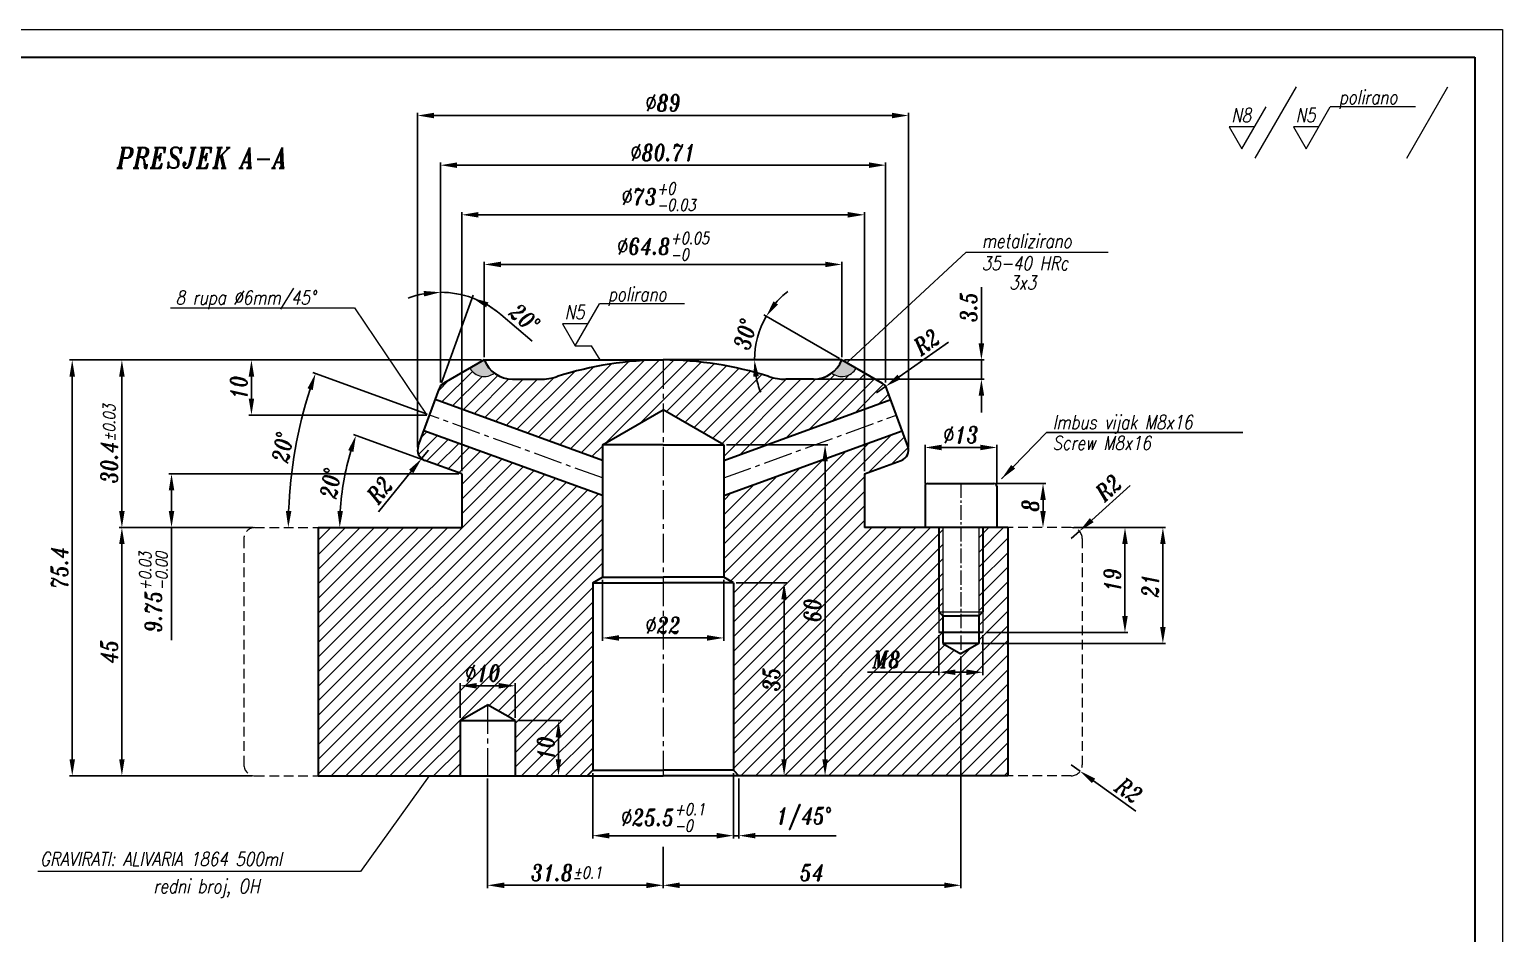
# Model space of a CAD drawing. Extents: x 197 to 911, y -8 to 441.
# Drawn here: x 436.6 to 703.7, y 277.1 to 441 of the extents above; entities that cross this region are included whole.
import ezdxf

# ---------------------------------------------------------------- set-up
doc = ezdxf.new("R2010")
doc.units = 0
doc.header["$LTSCALE"] = 7
doc.header["$MEASUREMENT"] = 0
doc.linetypes.add('CENTER2', pattern=[1.125, 0.75, -0.125, 0.125, -0.125])
doc.linetypes.add('HIDDEN', pattern=[0.375, 0.25, -0.125])
doc.layers.get('0').update_dxf_attribs({"linetype": 'CONTINUOUS', "lineweight": 15})
for name, color, linetype, lineweight in [('1', 1, 'CENTER2', 15), ('2', 2, 'HIDDEN', 15), ('3', 3, 'CONTINUOUS', 30), ('8', 250, 'CONTINUOUS', 15)]:
    doc.layers.add(name, color=color, linetype=linetype, lineweight=lineweight)
doc.styles.add('ITALICT', font='ITALICT.shx', dxfattribs={"width": 0.8, "height": 3})
doc.dimstyles.get("Standard").update_dxf_attribs({"dimtxt": 3, "dimasz": 3, "dimexe": 0.5, "dimexo": 0.5, "dimgap": 0.8, "dimtad": 1, "dimdsep": 46, "dimtxsty": 'ITALICT', "dimcen": 0.09, "dimazin": 2, "dimtfac": 1, "dimtmove": 0, "dimatfit": 3, "dimfxl": 1, "dimtolj": 1, "dimtzin": 0, "dimarcsym": 0})

# ---------------------------------------------------------------- blocks, each defined once
blk = doc.blocks.new('*D4')
at = {"color": 0, "lineweight": -2, "transparency": 16777216}
for p, q in [((511.14, 377.02), (511.14, 416.94)), ((591.84, 377.02), (591.84, 416.94)), ((514.14, 416.44), (588.84, 416.44))]:
    blk.add_line(p, q, dxfattribs=at)
at = {"color": 0, "transparency": 16777216}
for points in [[(514.14, 416.94), (514.14, 415.94), (511.14, 416.44)], [(588.84, 416.94), (588.84, 415.94), (591.84, 416.44)]]:
    blk.add_solid(points, dxfattribs=at)
at = {"color": 0, "transparency": 16777216, "insert": (551.49, 418.74), "char_height": 3, "attachment_point": 5, "style": 'ITALICT'}
blk.add_mtext('\\A1;%%c80.71', dxfattribs=at)
blk = doc.blocks.new('*D5')
at = {"color": 0, "lineweight": -2, "transparency": 16777216}
for p, q in [((506.99, 365.28), (506.99, 425.94)), ((509.99, 425.44), (592.99, 425.44)), ((595.99, 365.28), (595.99, 425.94))]:
    blk.add_line(p, q, dxfattribs=at)
at = {"color": 0, "transparency": 16777216}
for points in [[(509.99, 425.94), (509.99, 424.94), (506.99, 425.44)], [(592.99, 425.94), (592.99, 424.94), (595.99, 425.44)]]:
    blk.add_solid(points, dxfattribs=at)
at = {"color": 0, "transparency": 16777216, "insert": (551.49, 427.74), "char_height": 3, "attachment_point": 5, "style": 'ITALICT'}
blk.add_mtext('\\A1;%%c89', dxfattribs=at)
blk = doc.blocks.new('*D6')
at = {"color": 0, "lineweight": -2, "transparency": 16777216}
for p, q in [((514.99, 360.97), (514.99, 407.94)), ((517.99, 407.44), (584.99, 407.44)), ((587.99, 360.97), (587.99, 407.94))]:
    blk.add_line(p, q, dxfattribs=at)
at = {"color": 0, "transparency": 16777216}
for points in [[(517.99, 407.94), (517.99, 406.94), (514.99, 407.44)], [(584.99, 407.94), (584.99, 406.94), (587.99, 407.44)]]:
    blk.add_solid(points, dxfattribs=at)
at = {"color": 0, "transparency": 16777216, "insert": (550.68, 410.72), "char_height": 3, "attachment_point": 5, "style": 'ITALICT'}
blk.add_mtext('\\A1;%%c73{}{\\H0.71x;\\C3;\\S+0^ -0.03;}', dxfattribs=at)
blk = doc.blocks.new('*D7')
at = {"color": 0, "lineweight": -2, "transparency": 16777216}
for p, q in [((518.59, 381.12), (476.37, 381.12)), ((476.87, 378.12), (476.87, 374.12)), ((508.67, 371.12), (476.37, 371.12))]:
    blk.add_line(p, q, dxfattribs=at)
at = {"color": 0, "transparency": 16777216}
for points in [[(476.37, 378.12), (477.37, 378.12), (476.87, 381.12)], [(476.37, 374.12), (477.37, 374.12), (476.87, 371.12)]]:
    blk.add_solid(points, dxfattribs=at)
at = {"color": 0, "transparency": 16777216, "insert": (474.57, 376.12), "char_height": 3, "attachment_point": 5, "rotation": 90, "style": 'ITALICT'}
blk.add_mtext('\\A1;10', dxfattribs=at)
blk = doc.blocks.new('*D8')
at = {"color": 0, "lineweight": -2, "transparency": 16777216}
for p, q in [((519.09, 381.62), (519.09, 398.94)), ((522.09, 398.44), (580.89, 398.44)), ((583.89, 381.62), (583.89, 398.94))]:
    blk.add_line(p, q, dxfattribs=at)
at = {"color": 0, "transparency": 16777216}
for points in [[(522.09, 398.94), (522.09, 397.94), (519.09, 398.44)], [(580.89, 398.94), (580.89, 397.94), (583.89, 398.44)]]:
    blk.add_solid(points, dxfattribs=at)
at = {"color": 0, "transparency": 16777216, "insert": (551.49, 401.72), "char_height": 3, "attachment_point": 5, "style": 'ITALICT'}
blk.add_mtext('\\A1;%%c64.8{}{\\H0.71x;\\C3;\\S+0.05^ -0;}', dxfattribs=at)
blk = doc.blocks.new('*D9')
at = {"color": 0, "lineweight": -2, "transparency": 16777216}
for p, q in [((540.49, 341.23), (540.49, 330.21)), ((562.49, 341.23), (562.49, 330.21)), ((543.49, 330.71), (559.49, 330.71))]:
    blk.add_line(p, q, dxfattribs=at)
at = {"color": 0, "transparency": 16777216}
for points in [[(543.49, 331.21), (543.49, 330.21), (540.49, 330.71)], [(559.49, 331.21), (559.49, 330.21), (562.49, 330.71)]]:
    blk.add_solid(points, dxfattribs=at)
at = {"color": 0, "transparency": 16777216, "insert": (551.49, 333.01), "char_height": 3, "attachment_point": 5, "style": 'ITALICT'}
blk.add_mtext('\\A1;%%c22', dxfattribs=at)
blk = doc.blocks.new('*D10')
at = {"color": 0, "lineweight": -2, "transparency": 16777216}
for p, q in [((538.74, 306.22), (538.74, 294.36)), ((564.24, 306.22), (564.24, 294.36)), ((541.74, 294.86), (561.24, 294.86))]:
    blk.add_line(p, q, dxfattribs=at)
at = {"color": 0, "transparency": 16777216}
for points in [[(541.74, 295.36), (541.74, 294.36), (538.74, 294.86)], [(561.24, 295.36), (561.24, 294.36), (564.24, 294.86)]]:
    blk.add_solid(points, dxfattribs=at)
at = {"color": 0, "transparency": 16777216, "insert": (551.49, 298.15), "char_height": 3, "attachment_point": 5, "style": 'ITALICT'}
blk.add_mtext('\\A1;%%c25.5{}{\\H0.71x;\\C3;\\S+0.1^ -0;}', dxfattribs=at)
blk = doc.blocks.new('*D11')
at = {"color": 0, "lineweight": -2, "transparency": 16777216}
for p, q in [((565.24, 305.22), (565.24, 294.36)), ((561.24, 294.86), (558.24, 294.86)), ((564.24, 294.86), (565.24, 294.86)), ((568.24, 294.86), (582.9, 294.86))]:
    blk.add_line(p, q, dxfattribs=at)
at = {"color": 0, "transparency": 16777216}
for points in [[(561.24, 295.36), (561.24, 294.36), (564.24, 294.86)], [(568.24, 295.36), (568.24, 294.36), (565.24, 294.86)]]:
    blk.add_solid(points, dxfattribs=at)
at = {"color": 0, "transparency": 16777216, "insert": (577.07, 297.95), "char_height": 3, "attachment_point": 5, "style": 'ITALICT'}
blk.add_mtext('\\A1;1/45%%d', dxfattribs=at)
blk = doc.blocks.new('*D12')
at = {"color": 0, "lineweight": -2, "transparency": 16777216}
for p, q in [((514.49, 360.47), (461.88, 360.47)), ((462.38, 357.47), (462.38, 353.72)), ((477.18, 350.72), (461.88, 350.72)), ((462.38, 350.72), (462.38, 330.29))]:
    blk.add_line(p, q, dxfattribs=at)
at = {"color": 0, "transparency": 16777216}
for points in [[(461.88, 357.47), (462.88, 357.47), (462.38, 360.47)], [(461.88, 353.72), (462.88, 353.72), (462.38, 350.72)]]:
    blk.add_solid(points, dxfattribs=at)
at = {"color": 0, "transparency": 16777216, "insert": (459.09, 339), "char_height": 3, "attachment_point": 5, "rotation": 90, "style": 'ITALICT'}
blk.add_mtext('\\A1;9.75{}{\\H0.71x;\\C3;\\S+0.03^ -0.00;}', dxfattribs=at)
blk = doc.blocks.new('*D13')
at = {"color": 0, "lineweight": -2, "transparency": 16777216}
for p, q in [((477.18, 350.72), (452.88, 350.72)), ((453.38, 308.72), (453.38, 347.72)), ((468.79, 305.72), (452.88, 305.72))]:
    blk.add_line(p, q, dxfattribs=at)
at = {"color": 0, "transparency": 16777216}
for points in [[(452.88, 347.72), (453.88, 347.72), (453.38, 350.72)], [(452.88, 308.72), (453.88, 308.72), (453.38, 305.72)]]:
    blk.add_solid(points, dxfattribs=at)
at = {"color": 0, "transparency": 16777216, "insert": (451.08, 328.22), "char_height": 3, "attachment_point": 5, "rotation": 90, "style": 'ITALICT'}
blk.add_mtext('\\A1;45', dxfattribs=at)
blk = doc.blocks.new('*D14')
at = {"color": 0, "lineweight": -2, "transparency": 16777216}
for p, q in [((518.59, 381.12), (452.88, 381.12)), ((453.38, 353.72), (453.38, 378.12)), ((477.18, 350.72), (452.88, 350.72))]:
    blk.add_line(p, q, dxfattribs=at)
at = {"color": 0, "transparency": 16777216}
for points in [[(452.88, 378.12), (453.88, 378.12), (453.38, 381.12)], [(452.88, 353.72), (453.88, 353.72), (453.38, 350.72)]]:
    blk.add_solid(points, dxfattribs=at)
at = {"color": 0, "transparency": 16777216, "insert": (451.08, 365.92), "char_height": 3, "attachment_point": 5, "rotation": 90, "style": 'ITALICT'}
blk.add_mtext('\\A1;30.4{}{\\H0.71x;\\C3;%%p0.03}', dxfattribs=at)
blk = doc.blocks.new('*D15')
at = {"color": 0, "lineweight": -2, "transparency": 16777216}
for p, q in [((518.59, 381.12), (443.88, 381.12)), ((444.38, 308.72), (444.38, 378.12)), ((476.99, 305.72), (443.88, 305.72))]:
    blk.add_line(p, q, dxfattribs=at)
at = {"color": 0, "transparency": 16777216}
for points in [[(443.88, 378.12), (444.88, 378.12), (444.38, 381.12)], [(443.88, 308.72), (444.88, 308.72), (444.38, 305.72)]]:
    blk.add_solid(points, dxfattribs=at)
at = {"color": 0, "transparency": 16777216, "insert": (442.08, 343.42), "char_height": 3, "attachment_point": 5, "rotation": 90, "style": 'ITALICT'}
blk.add_mtext('\\A1;75.4', dxfattribs=at)
blk = doc.blocks.new('*D16')
at = {"color": 0, "lineweight": -2, "transparency": 16777216}
for p, q in [((609.21, 384.12), (609.21, 394.32)), ((584.39, 381.12), (609.71, 381.12)), ((609.21, 377.62), (609.21, 381.12)), ((579.27, 377.62), (609.71, 377.62)), ((609.21, 374.62), (609.21, 371.62))]:
    blk.add_line(p, q, dxfattribs=at)
at = {"color": 0, "transparency": 16777216}
for points in [[(608.71, 384.12), (609.71, 384.12), (609.21, 381.12)], [(608.71, 374.62), (609.71, 374.62), (609.21, 377.62)]]:
    blk.add_solid(points, dxfattribs=at)
at = {"color": 0, "transparency": 16777216, "insert": (606.91, 390.72), "char_height": 3, "attachment_point": 5, "rotation": 90, "style": 'ITALICT'}
blk.add_mtext('\\A1;3.5', dxfattribs=at)
blk = doc.blocks.new('*D20')
at = {"color": 0, "lineweight": -2, "transparency": 16777216}
for p, q in [((562.99, 365.72), (581.37, 365.72)), ((580.87, 308.72), (580.87, 362.72))]:
    blk.add_line(p, q, dxfattribs=at)
at = {"color": 0, "transparency": 16777216}
for points in [[(580.37, 362.72), (581.37, 362.72), (580.87, 365.72)], [(580.37, 308.72), (581.37, 308.72), (580.87, 305.72)]]:
    blk.add_solid(points, dxfattribs=at)
at = {"color": 0, "transparency": 16777216, "insert": (578.57, 335.72), "char_height": 3, "attachment_point": 5, "rotation": 90, "style": 'ITALICT'}
blk.add_mtext('\\A1;60', dxfattribs=at)
blk = doc.blocks.new('*D17')
at = {"color": 0, "lineweight": -2, "transparency": 16777216}
for p, q in [((519.69, 305.22), (519.69, 285.36)), ((551.49, 292.85), (551.49, 285.36)), ((548.49, 285.86), (522.69, 285.86))]:
    blk.add_line(p, q, dxfattribs=at)
at = {"color": 0, "transparency": 16777216}
for points in [[(522.69, 286.36), (522.69, 285.36), (519.69, 285.86)], [(548.49, 286.36), (548.49, 285.36), (551.49, 285.86)]]:
    blk.add_solid(points, dxfattribs=at)
at = {"color": 0, "transparency": 16777216, "insert": (533.99, 288.16), "char_height": 3, "attachment_point": 5, "style": 'ITALICT'}
blk.add_mtext('\\A1;31.8{}{\\H0.71x;\\C3;%%p0.1}', dxfattribs=at)
blk = doc.blocks.new('*D21')
at = {"color": 0, "lineweight": -2, "transparency": 16777216}
for p, q in [((525.19, 315.72), (533.03, 315.72)), ((532.53, 312.72), (532.53, 308.72))]:
    blk.add_line(p, q, dxfattribs=at)
at = {"color": 0, "transparency": 16777216}
for points in [[(532.03, 312.72), (533.03, 312.72), (532.53, 315.72)], [(532.03, 308.72), (533.03, 308.72), (532.53, 305.72)]]:
    blk.add_solid(points, dxfattribs=at)
at = {"color": 0, "transparency": 16777216, "insert": (530.23, 310.72), "char_height": 3, "attachment_point": 5, "rotation": 90, "style": 'ITALICT'}
blk.add_mtext('\\A1;10', dxfattribs=at)
blk = doc.blocks.new('*D22')
at = {"color": 0, "lineweight": -2, "transparency": 16777216}
for p, q in [((514.69, 316.22), (514.69, 322.54)), ((521.69, 322.04), (517.69, 322.04)), ((524.69, 316.22), (524.69, 322.54))]:
    blk.add_line(p, q, dxfattribs=at)
at = {"color": 0, "transparency": 16777216}
for points in [[(517.69, 322.54), (517.69, 321.54), (514.69, 322.04)], [(521.69, 322.54), (521.69, 321.54), (524.69, 322.04)]]:
    blk.add_solid(points, dxfattribs=at)
at = {"color": 0, "transparency": 16777216, "insert": (518.82, 324.34), "char_height": 3, "attachment_point": 5, "style": 'ITALICT'}
blk.add_mtext('\\A1;%%c10', dxfattribs=at)
blk = doc.blocks.new('*D18')
at = {"color": 0, "lineweight": -2, "transparency": 16777216}
for p, q in [((507.84, 363.07), (495.35, 367.62)), ((495.08, 350.72), (492.37, 350.72))]:
    blk.add_line(p, q, dxfattribs=at)
blk.add_arc((541.78, 350.72), 48.91, 163.5149, 176.4851, dxfattribs=at)
at = {"color": 0, "transparency": 16777216}
for points in [[(494.4, 364.75), (495.35, 364.44), (495.82, 367.44)], [(493.46, 353.7), (492.46, 353.73), (492.87, 350.72)]]:
    blk.add_solid(points, dxfattribs=at)
at = {"color": 0, "transparency": 16777216, "insert": (491.21, 358.79), "char_height": 3, "attachment_point": 5, "rotation": 80.9257, "style": 'ITALICT'}
blk.add_mtext('\\A1;20°', dxfattribs=at)
blk = doc.blocks.new('*D23')
at = {"color": 0, "lineweight": -2, "transparency": 16777216}
for p, q in [((564.74, 340.72), (573.94, 340.72)), ((573.44, 337.72), (573.44, 308.72))]:
    blk.add_line(p, q, dxfattribs=at)
at = {"color": 0, "transparency": 16777216}
for points in [[(572.94, 337.72), (573.94, 337.72), (573.44, 340.72)], [(572.94, 308.72), (573.94, 308.72), (573.44, 305.72)]]:
    blk.add_solid(points, dxfattribs=at)
at = {"color": 0, "transparency": 16777216, "insert": (571.14, 323.22), "char_height": 3, "attachment_point": 5, "rotation": 90, "style": 'ITALICT'}
blk.add_mtext('\\A1;35', dxfattribs=at)
blk = doc.blocks.new('*D19')
at = {"color": 0, "lineweight": -2, "transparency": 16777216}
for p, q in [((508.99, 364.78), (507.73, 363.23)), ((499.9, 353.61), (505.84, 360.9))]:
    blk.add_line(p, q, dxfattribs=at)
at = {"color": 0, "transparency": 16777216}
blk.add_solid([(505.45, 361.22), (506.22, 360.58), (507.73, 363.23)], dxfattribs=at)
at = {"color": 0, "transparency": 16777216, "insert": (500.14, 357.54), "char_height": 3, "attachment_point": 5, "rotation": 50.8697, "style": 'ITALICT'}
blk.add_mtext('\\A1;R2', dxfattribs=at)
blk = doc.blocks.new('*D27')
at = {"color": 0, "lineweight": -2, "transparency": 16777216}
for p, q in [((636.18, 358.37), (629.2, 352.07)), ((625.49, 348.72), (626.97, 350.06))]:
    blk.add_line(p, q, dxfattribs=at)
at = {"color": 0, "transparency": 16777216}
blk.add_solid([(628.87, 352.44), (629.54, 351.7), (626.97, 350.06)], dxfattribs=at)
at = {"color": 0, "transparency": 16777216, "insert": (632.26, 357.93), "char_height": 3, "attachment_point": 5, "rotation": 42.0965, "style": 'ITALICT'}
blk.add_mtext('\\A1;R2', dxfattribs=at)
blk = doc.blocks.new('*D28')
at = {"color": 0, "lineweight": -2, "transparency": 16777216}
for p, q in [((625.49, 307.72), (627.12, 306.55)), ((637.19, 299.32), (629.55, 304.8))]:
    blk.add_line(p, q, dxfattribs=at)
at = {"color": 0, "transparency": 16777216}
blk.add_solid([(629.85, 305.21), (629.26, 304.4), (627.12, 306.55)], dxfattribs=at)
at = {"color": 0, "transparency": 16777216, "insert": (635.93, 303.06), "char_height": 3, "attachment_point": 5, "rotation": 324.3557, "style": 'ITALICT'}
blk.add_mtext('\\A1;R2', dxfattribs=at)
blk = doc.blocks.new('*D35')
at = {"color": 0, "lineweight": -2, "transparency": 16777216}
for p, q in [((598.99, 358.72), (598.99, 365.75)), ((601.99, 365.25), (608.99, 365.25)), ((611.99, 358.72), (611.99, 365.75))]:
    blk.add_line(p, q, dxfattribs=at)
at = {"color": 0, "transparency": 16777216}
for points in [[(601.99, 365.75), (601.99, 364.75), (598.99, 365.25)], [(608.99, 365.75), (608.99, 364.75), (611.99, 365.25)]]:
    blk.add_solid(points, dxfattribs=at)
at = {"color": 0, "transparency": 16777216, "insert": (605.49, 367.55), "char_height": 3, "attachment_point": 5, "style": 'ITALICT'}
blk.add_mtext('\\A1;%%c13', dxfattribs=at)
blk = doc.blocks.new('*D36')
at = {"color": 0, "lineweight": -2, "transparency": 16777216}
for p, q in [((601.49, 331.22), (601.49, 323.99)), ((609.49, 331.22), (609.49, 323.99)), ((601.49, 324.49), (588.57, 324.49)), ((606.49, 324.49), (604.49, 324.49))]:
    blk.add_line(p, q, dxfattribs=at)
at = {"color": 0, "transparency": 16777216}
for points in [[(604.49, 324.99), (604.49, 323.99), (601.49, 324.49)], [(606.49, 324.99), (606.49, 323.99), (609.49, 324.49)]]:
    blk.add_solid(points, dxfattribs=at)
at = {"color": 0, "transparency": 16777216, "insert": (592, 326.79), "char_height": 3, "attachment_point": 5, "style": 'ITALICT'}
blk.add_mtext('\\A1;M8', dxfattribs=at)
blk = doc.blocks.new('*D37')
at = {"color": 0, "lineweight": -2, "transparency": 16777216}
for p, q in [((611.99, 358.72), (620.88, 358.72)), ((620.38, 353.72), (620.38, 355.72))]:
    blk.add_line(p, q, dxfattribs=at)
at = {"color": 0, "transparency": 16777216}
for points in [[(619.88, 355.72), (620.88, 355.72), (620.38, 358.72)], [(619.88, 353.72), (620.88, 353.72), (620.38, 350.72)]]:
    blk.add_solid(points, dxfattribs=at)
at = {"color": 0, "transparency": 16777216, "insert": (618.08, 354.72), "char_height": 3, "attachment_point": 5, "rotation": 90, "style": 'ITALICT'}
blk.add_mtext('\\A1;8', dxfattribs=at)
blk = doc.blocks.new('*D38')
at = {"color": 0, "lineweight": -2, "transparency": 16777216}
for p, q in [((625.99, 350.72), (635.74, 350.72)), ((635.24, 347.72), (635.24, 334.72)), ((609.99, 331.72), (635.74, 331.72))]:
    blk.add_line(p, q, dxfattribs=at)
at = {"color": 0, "transparency": 16777216}
for points in [[(634.74, 347.72), (635.74, 347.72), (635.24, 350.72)], [(634.74, 334.72), (635.74, 334.72), (635.24, 331.72)]]:
    blk.add_solid(points, dxfattribs=at)
at = {"color": 0, "transparency": 16777216, "insert": (632.94, 341.22), "char_height": 3, "attachment_point": 5, "rotation": 90, "style": 'ITALICT'}
blk.add_mtext('\\A1;19', dxfattribs=at)
blk = doc.blocks.new('*D39')
at = {"color": 0, "lineweight": -2, "transparency": 16777216}
for p, q in [((625.99, 350.72), (642.61, 350.72)), ((642.11, 332.72), (642.11, 347.72)), ((609.24, 329.72), (642.61, 329.72))]:
    blk.add_line(p, q, dxfattribs=at)
at = {"color": 0, "transparency": 16777216}
for points in [[(641.61, 347.72), (642.61, 347.72), (642.11, 350.72)], [(641.61, 332.72), (642.61, 332.72), (642.11, 329.72)]]:
    blk.add_solid(points, dxfattribs=at)
at = {"color": 0, "transparency": 16777216, "insert": (639.81, 340.22), "char_height": 3, "attachment_point": 5, "rotation": 90, "style": 'ITALICT'}
blk.add_mtext('\\A1;21', dxfattribs=at)
blk = doc.blocks.new('*D40')
at = {"color": 0, "lineweight": -2, "transparency": 16777216}
for p, q in [((605.49, 327.34), (605.49, 285.36)), ((551.49, 292.85), (551.49, 285.36)), ((554.49, 285.86), (602.49, 285.86))]:
    blk.add_line(p, q, dxfattribs=at)
at = {"color": 0, "transparency": 16777216}
for points in [[(554.49, 286.36), (554.49, 285.36), (551.49, 285.86)], [(602.49, 286.36), (602.49, 285.36), (605.49, 285.86)]]:
    blk.add_solid(points, dxfattribs=at)
at = {"color": 0, "transparency": 16777216, "insert": (578.49, 288.16), "char_height": 3, "attachment_point": 5, "style": 'ITALICT'}
blk.add_mtext('\\A1;54', dxfattribs=at)
blk = doc.blocks.new('*D45')
at = {"color": 0, "lineweight": -2, "transparency": 16777216}
blk.add_line((583.46, 381.37), (569.75, 389.28), dxfattribs=at)
for start, end in [(128.2406, 139.1203), (150, 180), (190.8797, 201.7594)]:
    blk.add_arc((583.89, 381.12), 15.82, start, end, dxfattribs=at)
at = {"color": 0, "transparency": 16777216}
for points in [[(572.33, 391.18), (571.52, 391.76), (570.19, 389.03)], [(567.85, 378.08), (568.85, 378.18), (568.07, 381.12)]]:
    blk.add_solid(points, dxfattribs=at)
at = {"color": 0, "transparency": 16777216, "insert": (566.39, 385.81), "char_height": 3, "attachment_point": 5, "rotation": 75, "style": 'ITALICT'}
blk.add_mtext('\\A1;30°', dxfattribs=at)
blk = doc.blocks.new('*D53')
at = {"color": 0, "lineweight": -2, "transparency": 16777216}
for p, q in [((511.14, 377.52), (511.14, 393.9)), ((511.31, 376.99), (517.08, 392.85)), ((522.09, 389.36), (527.74, 384.53))]:
    blk.add_line(p, q, dxfattribs=at)
for start, end in [(100.2011, 110.4021), (70, 90), (49.5159, 70), (49.5979, 59.7989)]:
    blk.add_arc((511.14, 376.52), 16.87, start, end, dxfattribs=at)
at = {"color": 0, "transparency": 16777216}
for points in [[(508.1, 393.63), (508.19, 392.63), (511.14, 393.4)], [(519.41, 390.65), (519.84, 391.56), (516.91, 392.38)]]:
    blk.add_solid(points, dxfattribs=at)
at = {"color": 0, "transparency": 16777216, "insert": (526.41, 388.7), "char_height": 3, "attachment_point": 5, "rotation": 319.5159, "style": 'ITALICT'}
blk.add_mtext('\\A1;20°', dxfattribs=at)
blk = doc.blocks.new('*D54')
at = {"color": 0, "lineweight": -2, "transparency": 16777216}
for p, q in [((603.22, 384.35), (594.3, 378.04)), ((590.21, 375.16), (591.85, 376.31))]:
    blk.add_line(p, q, dxfattribs=at)
at = {"color": 0, "transparency": 16777216}
blk.add_solid([(594.01, 378.45), (594.59, 377.63), (591.85, 376.31)], dxfattribs=at)
at = {"color": 0, "transparency": 16777216, "insert": (599.28, 384.38), "char_height": 3, "attachment_point": 5, "rotation": 35.2429, "style": 'ITALICT'}
blk.add_mtext('\\A1;R2', dxfattribs=at)
blk = doc.blocks.new('*D55')
at = {"color": 0, "lineweight": -2, "transparency": 16777216}
blk.add_line((508.7, 371.29), (488.01, 378.82), dxfattribs=at)
blk.add_arc((565.22, 350.72), 81.66, 162.1049, 177.8951, dxfattribs=at)
at = {"color": 0, "transparency": 16777216}
for points in [[(487.03, 375.97), (487.98, 375.65), (488.48, 378.65)], [(484.11, 353.71), (483.11, 353.72), (483.55, 350.72)]]:
    blk.add_solid(points, dxfattribs=at)
at = {"color": 0, "transparency": 16777216, "insert": (482.53, 365.3), "char_height": 3, "attachment_point": 5, "rotation": 80, "style": 'ITALICT'}
blk.add_mtext('\\A1;20°', dxfattribs=at)

msp = doc.modelspace()

# ---------------------------------------------------------------- hatches: boundary and pattern name
h = msp.add_hatch(color=256)
h.dxf.hatch_style = 1
h.paths.add_polyline_path([(520.902, 378.725, -0.1389983), (519.091, 381.116), (516.492, 379.616, 0.4512563)])
h.paths.add_polyline_path([(586.489, 379.616), (583.891, 381.116, -0.1389983), (582.079, 378.725, 0.4512563)])
at = {"layer": '8'}
h = msp.add_hatch(dxfattribs=at)
h.set_pattern_fill('ANSI31', color=256, scale=15)
h.paths.add_polyline_path([(551.491, 381.116, 0.0780791), (532.281, 378.098, -0.0780791), (529.214, 377.616), (524.214, 377.616, -0.1629637), (520.902, 378.725, -0.4512563), (516.492, 379.616), (511.768, 376.888, 0.176327), (510.888, 375.84), (510.195, 373.935), (540.491, 362.909), (540.491, 365.716), (551.491, 372.067)])
h.paths.add_polyline_path([(592.786, 373.935), (592.093, 375.84, 0.176327), (591.213, 376.888), (586.489, 379.616, -0.4512563), (582.079, 378.725, -0.1629637), (578.767, 377.616), (573.767, 377.616, -0.0780791), (570.7, 378.098, 0.0780791), (551.491, 381.116), (551.491, 372.067), (562.491, 365.716), (562.491, 362.909)])
h = msp.add_hatch(dxfattribs=at)
h.set_pattern_fill('ANSI31', color=256, scale=15)
h.paths.add_polyline_path([(540.491, 356.524), (508.143, 368.297), (507.111, 365.462, 0.4142136), (508.306, 362.899), (514.991, 360.466), (514.991, 350.716), (488.991, 350.716), (488.991, 305.716), (514.691, 305.716), (514.691, 315.716), (519.691, 318.603), (524.691, 315.716), (524.691, 305.716), (537.741, 305.716), (538.741, 306.716), (538.741, 340.716), (540.491, 341.727)])
h.paths.add_polyline_path([(601.489, 350.716), (587.991, 350.716), (587.991, 360.466), (594.675, 362.899, 0.4142136), (595.87, 365.462), (594.838, 368.297), (562.491, 356.524), (562.491, 341.727), (564.241, 340.716), (564.241, 306.716), (565.241, 305.716), (613.991, 305.716), (613.991, 350.716), (609.489, 350.716), (609.489, 335.466), (609.489, 331.716), (608.739, 331.716), (608.739, 329.716), (605.489, 327.84), (602.239, 329.716), (602.239, 331.716), (601.489, 331.716), (601.489, 335.466)])
h.paths.add_polyline_path([(609.489, 335.466), (608.739, 334.716), (608.739, 331.716), (609.489, 331.716)], flags=17)
h.paths.add_polyline_path([(609.489, 335.466), (608.739, 335.466), (608.739, 334.716)], flags=17)
h.paths.add_polyline_path([(609.489, 350.716), (608.739, 350.716), (608.739, 335.466), (609.489, 335.466)], flags=17)
h.paths.add_polyline_path([(602.239, 350.716), (601.489, 350.716), (601.489, 335.466), (602.239, 335.466)], flags=17)
h.paths.add_polyline_path([(602.239, 335.466), (601.489, 335.466), (602.239, 334.716)], flags=16)
h.paths.add_polyline_path([(602.239, 334.716), (601.489, 335.466), (601.489, 331.716), (602.239, 331.716)], flags=17)
h.paths.add_polyline_path([(588.625, 324.544), (595.382, 324.544), (595.382, 329.044), (588.625, 329.044)], flags=24)
h.paths.add_polyline_path([(588.625, 324.544), (595.382, 324.544), (595.382, 329.044), (588.625, 329.044)], flags=24)
h.paths.add_polyline_path([(573.391, 320.295), (573.391, 326.138), (568.891, 326.138), (568.891, 320.295)], flags=24)
h.paths.add_polyline_path([(580.824, 332.909), (580.824, 338.523), (576.324, 338.523), (576.324, 332.909)], flags=24)
h.paths.add_polyline_path([(532.482, 308.138), (532.482, 313.295), (527.982, 313.295), (527.982, 308.138)], flags=24)
h.paths.add_polyline_path([(514.808, 322.093), (522.823, 322.093), (522.823, 326.593), (514.808, 326.593)], flags=24)

# ---------------------------------------------------------------- linework, layer by layer
for p, q in [((406.69, 441.049), (703.69, 441.049)), ((703.69, 441.049), (703.69, 21.049)), ((658.835, 417.703), (666.306, 430.644)), ((686.319, 417.703), (693.791, 430.644)), ((656.434, 419.41), (660.816, 427)), ((668.086, 419.41), (672.467, 427)), ((687.895, 427), (672.467, 427)), ((654.143, 423.379), (656.434, 419.41)), ((658.726, 423.379), (654.143, 423.379)), ((670.377, 423.379), (665.794, 423.379)), ((665.794, 423.379), (668.086, 419.41)), ((584.796, 380.593), (606.437, 400.689)), ((606.437, 400.689), (632.219, 400.689)), ((462.186, 390.546), (495.529, 390.546)), ((495.529, 390.546), (508.669, 371.116)), ((535.571, 383.686), (539.952, 391.276)), ((555.38, 391.276), (539.952, 391.276)), ((537.862, 387.655), (533.279, 387.655)), ((533.279, 387.655), (535.571, 383.686)), ((535.571, 383.686), (538.51, 383.686)), ((540.113, 381.116), (538.51, 383.686)), ((602.239, 350.716), (602.239, 334.716)), ((608.739, 350.716), (608.739, 334.716)), ((601.489, 335.466), (609.489, 335.466)), ((509.095, 305.716), (496.642, 288.358)), ((496.642, 288.358), (438.116, 288.358))]:
    msp.add_line(p, q)
at = {"ltscale": 0.5}
for p, q in [((601.489, 335.466), (601.489, 331.716)), ((609.489, 335.466), (609.489, 331.716))]:
    msp.add_line(p, q, dxfattribs=at)
for centre, start, end in [((519.091, 381.116), 210, 307.15031), ((583.891, 381.116), 232.84969, 330)]:
    msp.add_arc(centre, 3, start, end)
at = {"layer": '1'}
for p, q in [((551.491, 381.116), (551.491, 305.716)), ((540.491, 359.716), (509.169, 371.116)), ((562.491, 359.716), (593.812, 371.116)), ((519.691, 318.603), (519.691, 305.716))]:
    msp.add_line(p, q, dxfattribs=at)
at = {"layer": '1', "ltscale": 0.5}
msp.add_line((605.489, 358.716), (605.489, 327.84), dxfattribs=at)
at = {"layer": '2'}
for p, q in [((511.768, 376.888), (511.137, 376.524)), ((591.213, 376.888), (591.844, 376.524)), ((510.888, 375.84), (511.137, 376.524)), ((592.093, 375.84), (591.844, 376.524)), ((477.491, 350.716), (488.991, 350.716)), ((625.491, 350.716), (613.991, 350.716)), ((475.491, 348.716), (475.491, 307.716)), ((627.491, 348.716), (627.491, 307.716)), ((477.491, 305.716), (488.991, 305.716)), ((625.491, 305.716), (613.991, 305.716))]:
    msp.add_line(p, q, dxfattribs=at)
for centre, start, end in [((477.491, 348.716), 90, 180), ((625.491, 348.716), 0, 90), ((477.491, 307.716), 180, 270), ((625.491, 307.716), 270, 0)]:
    msp.add_arc(centre, 2, start, end, dxfattribs=at)
at = {"layer": '3'}
for p, q in [((426.69, 436.049), (698.69, 436.049)), ((698.69, 436.049), (698.69, 26.049)), ((519.091, 381.116), (511.768, 376.888)), ((519.091, 381.116), (551.491, 381.116)), ((583.891, 381.116), (551.491, 381.116)), ((583.891, 381.116), (591.213, 376.888)), ((524.214, 377.616), (529.214, 377.616)), ((578.767, 377.616), (573.767, 377.616)), ((507.111, 365.462), (510.888, 375.84)), ((540.491, 362.909), (510.195, 373.935)), ((562.491, 362.909), (592.786, 373.935)), ((595.87, 365.462), (592.093, 375.84)), ((540.491, 365.716), (551.491, 372.067)), ((540.491, 365.716), (551.491, 372.067)), ((562.491, 365.716), (551.491, 372.067)), ((540.491, 356.524), (508.143, 368.297)), ((562.491, 356.524), (594.838, 368.297)), ((551.491, 365.716), (540.491, 365.716)), ((540.491, 365.716), (540.491, 341.727)), ((551.491, 365.716), (540.491, 365.716)), ((551.491, 365.716), (562.491, 365.716)), ((562.491, 365.716), (562.491, 341.727)), ((514.991, 360.466), (508.306, 362.899)), ((587.991, 360.466), (594.675, 362.899)), ((599.489, 358.716), (611.489, 358.716)), ((488.991, 350.716), (488.991, 305.716)), ((488.991, 350.716), (514.991, 350.716)), ((613.991, 350.716), (587.991, 350.716)), ((613.991, 350.716), (613.991, 305.716)), ((538.741, 340.716), (540.491, 341.727)), ((538.741, 340.716), (551.491, 340.716)), ((540.491, 341.727), (551.491, 341.727)), ((562.491, 341.727), (551.491, 341.727)), ((564.241, 340.716), (551.491, 340.716)), ((564.241, 340.716), (562.491, 341.727)), ((601.489, 335.466), (602.239, 334.716)), ((602.239, 334.716), (605.489, 334.716)), ((602.239, 334.716), (602.239, 329.716)), ((608.739, 334.716), (605.489, 334.716)), ((609.489, 335.466), (608.739, 334.716)), ((608.739, 334.716), (608.739, 329.716)), ((609.489, 331.716), (601.489, 331.716)), ((608.739, 329.716), (602.239, 329.716)), ((602.239, 329.716), (605.489, 327.84)), ((608.739, 329.716), (605.489, 327.84)), ((514.691, 315.716), (519.691, 318.603)), ((524.691, 315.716), (519.691, 318.603)), ((514.691, 315.716), (524.691, 315.716)), ((488.991, 305.716), (551.491, 305.716)), ((538.741, 306.716), (537.741, 305.716)), ((538.741, 306.716), (551.491, 306.716)), ((564.241, 306.716), (551.491, 306.716)), ((613.991, 305.716), (551.491, 305.716)), ((564.241, 306.716), (565.241, 305.716))]:
    msp.add_line(p, q, dxfattribs=at)
at = {"layer": '3', "ltscale": 0.5}
for p, q in [((514.991, 360.466), (514.991, 350.716)), ((587.991, 360.466), (587.991, 350.716)), ((598.989, 358.216), (598.989, 350.716)), ((611.989, 358.216), (611.989, 350.716)), ((601.489, 350.716), (601.489, 335.466)), ((609.489, 350.716), (609.489, 335.466)), ((538.741, 340.716), (538.741, 306.716)), ((564.241, 340.716), (564.241, 306.716)), ((514.691, 315.716), (514.691, 305.716)), ((524.691, 315.716), (524.691, 305.716))]:
    msp.add_line(p, q, dxfattribs=at)
at = {"layer": '3'}
for centre, radius, start, end in [((524.214, 383.116), 5.5, 201.32369, 270), ((551.491, 318.474), 62.642, 90, 107.85818), ((551.491, 318.474), 62.642, 72.14182, 90), ((578.767, 383.116), 5.5, 270, 338.67631), ((512.768, 375.156), 2, 120, 160), ((529.214, 387.616), 10, 270, 287.85818), ((573.767, 387.616), 10, 252.14182, 270), ((590.213, 375.156), 2, 20, 60), ((508.991, 364.778), 2, 160, 250), ((593.991, 364.778), 2, 290, 20), ((599.489, 358.216), 0.5, 90, 180)]:
    msp.add_arc(centre, radius, start, end, dxfattribs=at)
at = {"layer": '3', "ltscale": 0.5}
msp.add_arc((611.489, 358.216), 0.5, 0, 90, dxfattribs=at)

# ---------------------------------------------------------------- texts
at = {"style": 'ITALICT', "width": 0.8}
for s, height, p in [('polirano', 2.5, (673.999, 427.517)), ('N8', 2.5, (654.508, 424.258)), ('N5', 2.5, (666.16, 424.258)), ('PRESJEK A-A', 3.75, (452.459, 415.921)), ('metalizirano', 2.5, (609.281, 401.447)), ('35-40 HRc', 2.5, (609.281, 397.4)), ('3x3', 2.5, (614.255, 393.92)), ('8 rupa %%C6mm/45°', 2.5, (463.119, 391.181)), ('polirano', 2.5, (541.484, 391.793)), ('N5', 2.5, (533.645, 388.533)), ('Imbus vijak M8x16', 2.5, (622.112, 368.593)), ('GRAVIRATI: ALIVARIA 1864 500ml', 2.5, (438.554, 289.382)), ('redni broj, OH', 2.5, (459.095, 284.448))]:
    msp.add_text(s, height=height, dxfattribs=at).set_placement(p)
at = {"layer": '8', "style": 'ITALICT', "width": 0.8}
msp.add_text('Screw M8x16', height=2.5, dxfattribs=at).set_placement((622.112, 364.825))

# ---------------------------------------------------------------- dimensions: what is measured, and where the dimension line sits
for base, p1, p2, text, override, picture, middle in [((595.991, 425.436), (506.991, 364.778), (595.991, 364.778), '%%c<>', {"dimtmove": 0}, '*D5', (551.491, 425.436)), ((591.844, 416.436), (511.137, 376.524), (591.844, 376.524), '%%c<>', {"dimtmove": 0}, '*D4', (551.491, 416.436)), ((587.991, 407.436), (514.991, 360.466), (587.991, 360.466), '%%c<>{}{\\H0.71x;\\C3;\\S+0^ -0.03;}', {"dimtp": 0, "dimtm": 0.03, "dimtmove": 0}, '*D6', (550.676, 407.436))]:
    dim = msp.add_linear_dim(base=base, p1=p1, p2=p2, text=text, dimstyle='Standard', override=override)
    dim.commit()
    dim.dimension.update_dxf_attribs({"geometry": picture, "text_midpoint": middle, "dimtype": 160})
for base, p1, p2, text, override, picture, middle in [((583.891, 398.436), (519.091, 381.116), (583.891, 381.116), '%%c<>{}{\\H0.71x;\\C3;\\S+0.05^ -0;}', {"dimtp": 0.05, "dimtm": 0, "dimtmove": 0}, '*D8', (551.491, 401.721)), ((564.241, 294.864), (538.741, 306.716), (564.241, 306.716), '%%c<>{}{\\H0.71x;\\C3;\\S+0.1^ -0;}', {"dimtp": 0.1, "dimtm": 0, "dimtmove": 0}, '*D10', (551.491, 298.149))]:
    dim = msp.add_linear_dim(base=base, p1=p1, p2=p2, text=text, dimstyle='Standard', override=override)
    dim.commit()
    dim.dimension.update_dxf_attribs({"geometry": picture, "text_midpoint": middle})
for base, line1, line2, picture, middle in [((513.096, 393.283), ((511.137, 376.524), (511.137, 377.024)), ((510.888, 375.84), (511.137, 376.524)), '*D53', (526.41, 388.695)), ((569.022, 386.528), ((583.891, 381.116), (551.491, 381.116)), ((583.891, 381.116), (591.213, 376.888)), '*D45', (566.385, 385.807)), ((485.754, 369.549), ((477.491, 350.716), (488.991, 350.716)), ((540.491, 359.716), (509.169, 371.116)), '*D55', (482.528, 365.296))]:
    dim = msp.add_angular_dim_2l(base=base, line1=line1, line2=line2, dimstyle='Standard')
    dim.commit()
    dim.dimension.update_dxf_attribs({"geometry": picture, "text_midpoint": middle})
dim = msp.add_linear_dim(base=(609.213, 377.616), p1=(583.891, 381.116), p2=(578.767, 377.616), angle=90, dimstyle='Standard')
dim.commit()
dim.dimension.update_dxf_attribs({"geometry": '*D16', "text_midpoint": (609.213, 390.716), "dimtype": 160})
dim = msp.add_radius_dim(center=(590.213, 375.156), mpoint=(591.847, 376.31), dimstyle='Standard')
dim.commit()
dim.dimension.update_dxf_attribs({"geometry": '*D54', "text_midpoint": (600.608, 382.5), "dimtype": 164})
dim = msp.add_linear_dim(base=(444.379, 381.116), p1=(477.491, 305.716), p2=(519.091, 381.116), angle=90, dimstyle='Standard', override={"dimtmove": 0})
dim.commit()
dim.dimension.update_dxf_attribs({"geometry": '*D15', "text_midpoint": (442.079, 343.416)})
for base, p1, p2, angle, text, override, picture, middle in [((453.379, 381.116), (477.685, 350.716), (519.091, 381.116), 90, '<>{}{\\H0.71x;\\C3;%%p0.03}', {"dimtp": 0.03, "dimtm": 0.03, "dimtmove": 0}, '*D14', (453.379, 365.916)), ((462.379, 360.466), (477.685, 350.716), (514.991, 360.466), 90, '<>{}{\\H0.71x;\\C3;\\S+0.03^ -0.00;}', {"dimtp": 0.03, "dimtm": 0, "dimtdec": 2, "dimtmove": 0, "dimtzin": 0}, '*D12', (462.379, 339.005)), ((519.691, 285.864), (551.491, 293.352), (519.691, 305.716), 180, '<>{}{\\H0.71x;\\C3;%%p0.1}', {"dimtp": 0.1, "dimtm": 0.1, "dimtmove": 0}, '*D17', (533.991, 285.864))]:
    dim = msp.add_linear_dim(base=base, p1=p1, p2=p2, angle=angle, text=text, dimstyle='Standard', override=override)
    dim.commit()
    dim.dimension.update_dxf_attribs({"geometry": picture, "text_midpoint": middle, "dimtype": 160})
for base, p1, p2, picture, middle in [((476.867, 371.116), (519.091, 381.116), (509.169, 371.116), '*D7', (474.567, 376.116)), ((580.874, 365.716), (580.874, 305.716), (562.491, 365.716), '*D20', (578.574, 335.716)), ((620.379, 358.716), (620.379, 350.716), (611.489, 358.716), '*D37', (618.079, 354.716)), ((453.379, 350.716), (469.285, 305.716), (477.685, 350.716), '*D13', (451.079, 328.216)), ((642.111, 350.716), (608.739, 329.716), (625.491, 350.716), '*D39', (639.811, 340.216)), ((635.244, 331.716), (625.491, 350.716), (609.489, 331.716), '*D38', (632.944, 341.216)), ((573.441, 305.716), (564.241, 340.716), (573.441, 305.716), '*D23', (571.141, 323.216)), ((532.532, 305.716), (524.691, 315.716), (532.532, 305.716), '*D21', (530.232, 310.716))]:
    dim = msp.add_linear_dim(base=base, p1=p1, p2=p2, angle=90, dimstyle='Standard')
    dim.commit()
    dim.dimension.update_dxf_attribs({"geometry": picture, "text_midpoint": middle})
for base, p1, p2, text, picture, middle in [((611.989, 365.247), (598.989, 358.216), (611.989, 358.216), '%%c<>', '*D35', (605.489, 367.547)), ((562.491, 330.713), (540.491, 341.727), (562.491, 341.727), '%%c<>', '*D9', (551.491, 333.013)), ((565.241, 294.864), (564.241, 294.864), (565.241, 305.716), '<>/45%%d', '*D11', (577.069, 297.95))]:
    dim = msp.add_linear_dim(base=base, p1=p1, p2=p2, text=text, dimstyle='Standard')
    dim.commit()
    dim.dimension.update_dxf_attribs({"geometry": picture, "text_midpoint": middle})
dim = msp.add_angular_dim_2l(base=(494.187, 361.995), line1=((495.579, 350.716), (514.991, 350.716)), line2=((514.991, 360.466), (508.306, 362.899)), dimstyle='Standard')
dim.commit()
dim.dimension.update_dxf_attribs({"geometry": '*D18', "text_midpoint": (493.481, 358.43), "dimtype": 162})
for center, mpoint, picture, middle in [((508.991, 364.778), (507.728, 363.227), '*D19', (500.138, 357.542)), ((625.491, 348.716), (626.975, 350.057), '*D27', (633.801, 356.224)), ((625.491, 307.716), (627.116, 306.551), '*D28', (634.592, 301.189))]:
    dim = msp.add_radius_dim(center=center, mpoint=mpoint, dimstyle='Standard')
    dim.commit()
    dim.dimension.update_dxf_attribs({"geometry": picture, "text_midpoint": middle})
dim = msp.add_linear_dim(base=(609.489, 324.494), p1=(601.489, 331.716), p2=(609.489, 331.716), text='M<>', dimstyle='Standard')
dim.commit()
dim.dimension.update_dxf_attribs({"geometry": '*D36', "text_midpoint": (592.003, 324.494), "dimtype": 160})
dim = msp.add_linear_dim(base=(514.691, 322.043), p1=(524.691, 315.716), p2=(514.691, 315.716), angle=180, text='%%c<>', dimstyle='Standard')
dim.commit()
dim.dimension.update_dxf_attribs({"geometry": '*D22', "text_midpoint": (518.816, 322.043), "dimtype": 160})
dim = msp.add_linear_dim(base=(605.489, 285.864), p1=(551.491, 293.352), p2=(605.489, 327.84), dimstyle='Standard')
dim.commit()
dim.dimension.update_dxf_attribs({"geometry": '*D40', "text_midpoint": (578.49, 288.164)})

# ---------------------------------------------------------------- leaders
msp.add_leader([(612.881, 359.59), (621.011, 367.982), (656.596, 367.982)], dimstyle='Standard', override={"dimgap": 0.8, "dimtad": 0})

doc.saveas('drawing.dxf')
